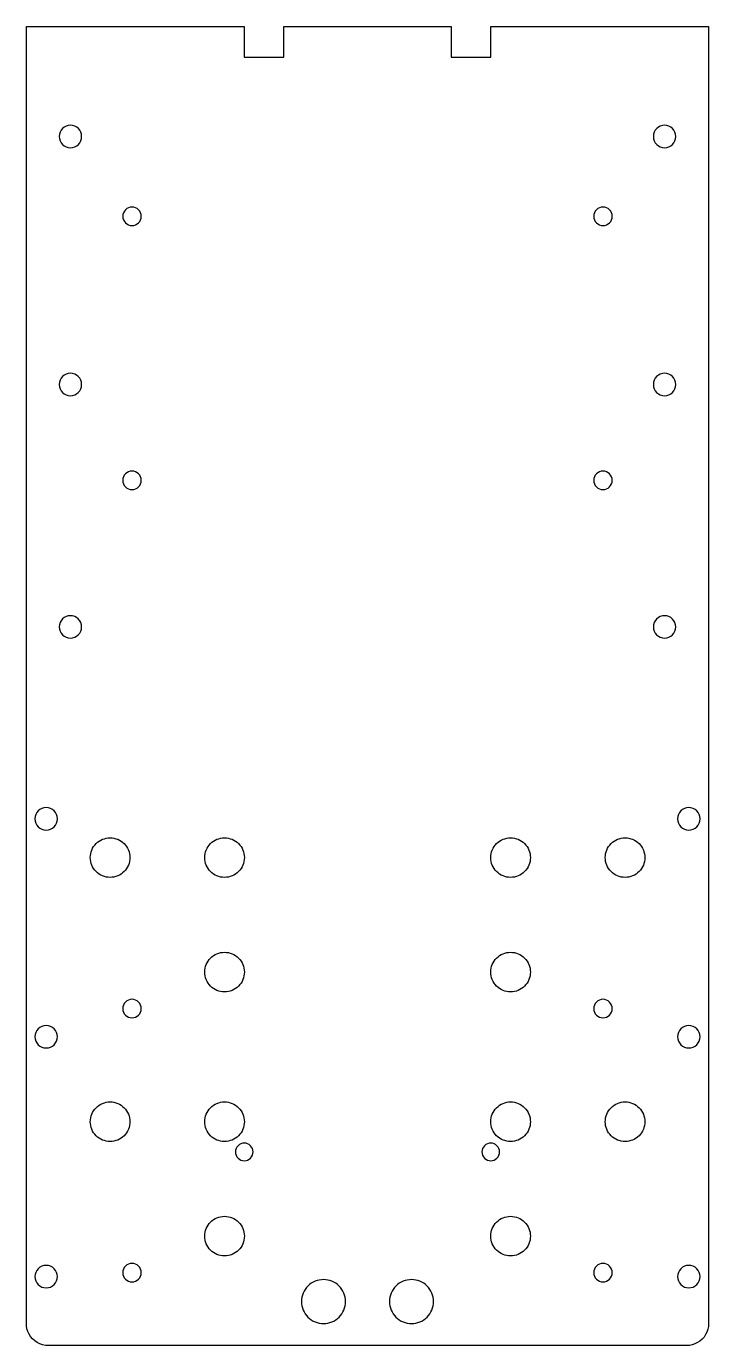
# Model space of a CAD drawing. Extents: x -5 to 150, y 0 to 300.
import ezdxf

# ---------------------------------------------------------------- set-up
doc = ezdxf.new("R2010")
doc.units = 0
doc.layers.add('LAYER0', color=7, linetype='CONTINUOUS')

msp = doc.modelspace()

# ---------------------------------------------------------------- linework, layer by layer
at = {"layer": 'LAYER0'}
msp.add_lwpolyline([(44.51, 292.73), (53.51, 292.73), (53.51, 299.73), (91.51, 299.73), (91.51, 292.73), (100.51, 292.73), (100.51, 299.73), (150.01, 299.73), (150, 5), (149.96, 4.34), (149.83, 3.7), (149.62, 3.08), (149.33, 2.5), (148.97, 1.95), (148.54, 1.46), (148.04, 1.03), (147.5, 0.67), (146.91, 0.38), (146.29, 0.17), (145.65, 0.04), (145, 0), (0, 0), (-0.67, 0.04), (-1.32, 0.18), (-1.95, 0.4), (-2.55, 0.7), (-3.1, 1.08), (-3.6, 1.53), (-4.03, 2.04), (-4.39, 2.6), (-4.67, 3.21), (-4.87, 3.84), (-4.98, 4.5), (-5, 5.17), (-5, 5.27), (-4.99, 299.73), (44.51, 299.73)], close=True, dxfattribs=at)
for points in [[(5.01, 277.27, 0.414214), (2.46, 274.72, 0.414214), (5.01, 272.17, 0.414214), (7.56, 274.72, 0.414214)], [(140.01, 277.26, 0.414214), (137.46, 274.71, 0.414214), (140.01, 272.16, 0.414214), (142.56, 274.71, 0.414214)], [(19.01, 258.68, 0.414214), (16.91, 256.58, 0.414214), (19.01, 254.48, 0.414214), (21.11, 256.58, 0.414214)], [(126.01, 258.68, 0.414214), (123.91, 256.58, 0.414214), (126.01, 254.48, 0.414214), (128.11, 256.58, 0.414214)], [(5, 220.92, 0.414214), (2.45, 218.37, 0.414214), (5, 215.82, 0.414214), (7.55, 218.37, 0.414214)], [(140, 220.92, 0.414214), (137.45, 218.37, 0.414214), (140, 215.82, 0.414214), (142.55, 218.37, 0.414214)], [(19, 198.68, 0.414214), (16.9, 196.58, 0.414214), (19, 194.48, 0.414214), (21.1, 196.58, 0.414214)], [(126, 198.68, 0.414214), (123.9, 196.58, 0.414214), (126, 194.48, 0.414214), (128.1, 196.58, 0.414214)], [(5, 165.84, 0.414214), (2.45, 163.29, 0.414214), (5, 160.74, 0.414214), (7.55, 163.29, 0.414214)], [(140, 165.83, 0.414214), (137.45, 163.28, 0.414214), (140, 160.73, 0.414214), (142.55, 163.28, 0.414214)], [(-0.5, 122.24, 0.414214), (-3.05, 119.69, 0.414214), (-0.5, 117.14, 0.414214), (2.05, 119.69, 0.414214)], [(145.5, 122.23, 0.414214), (142.95, 119.68, 0.414214), (145.5, 117.13, 0.414214), (148.05, 119.68, 0.414214)], [(14.02, 115.37, -0.414214), (18.52, 110.87, -0.414214), (14.02, 106.37, -0.414214), (9.52, 110.87, -0.414214)], [(40.02, 115.37, -0.414214), (44.52, 110.87, -0.414214), (40.02, 106.37, -0.414214), (35.52, 110.87, -0.414214)], [(105.02, 115.37, -0.414214), (109.52, 110.87, -0.414214), (105.02, 106.37, -0.414214), (100.52, 110.87, -0.414214)], [(131.02, 115.37, -0.414214), (135.52, 110.87, -0.414214), (131.02, 106.37, -0.414214), (126.52, 110.87, -0.414214)], [(40.02, 89.37, -0.414214), (44.52, 84.87, -0.414214), (40.02, 80.37, -0.414214), (35.52, 84.87, -0.414214)], [(105.02, 89.37, -0.414214), (109.52, 84.87, -0.414214), (105.02, 80.37, -0.414214), (100.52, 84.87, -0.414214)], [(19, 78.68, 0.414214), (16.9, 76.58, 0.414214), (19, 74.48, 0.414214), (21.1, 76.58, 0.414214)], [(126, 78.68, 0.414214), (123.9, 76.58, 0.414214), (126, 74.48, 0.414214), (128.1, 76.58, 0.414214)], [(-0.5, 72.72, 0.414214), (-3.05, 70.17, 0.414214), (-0.5, 67.62, 0.414214), (2.05, 70.17, 0.414214)], [(145.5, 72.72, 0.414214), (142.95, 70.17, 0.414214), (145.5, 67.62, 0.414214), (148.05, 70.17, 0.414214)], [(14.02, 55.37, -0.414214), (18.52, 50.87, -0.414214), (14.02, 46.37, -0.414214), (9.52, 50.87, -0.414214)], [(40.02, 55.37, -0.414214), (44.52, 50.87, -0.414214), (40.02, 46.37, -0.414214), (35.52, 50.87, -0.414214)], [(105.02, 55.37, -0.414214), (109.52, 50.87, -0.414214), (105.02, 46.37, -0.414214), (100.52, 50.87, -0.414214)], [(131.02, 55.37, -0.414214), (135.52, 50.87, -0.414214), (131.02, 46.37, -0.414214), (126.52, 50.87, -0.414214)], [(44.51, 46, 0.414214), (42.51, 44, 0.414214), (44.51, 42, 0.414214), (46.51, 44, 0.414214)], [(100.51, 46, 0.414214), (98.51, 44, 0.414214), (100.51, 42, 0.414214), (102.51, 44, 0.414214)], [(40.02, 29.37, -0.414214), (44.52, 24.87, -0.414214), (40.02, 20.37, -0.414214), (35.52, 24.87, -0.414214)], [(105.02, 29.37, -0.414214), (109.52, 24.87, -0.414214), (105.02, 20.37, -0.414214), (100.52, 24.87, -0.414214)], [(-0.5, 18.22, 0.414214), (-3.05, 15.67, 0.414214), (-0.5, 13.12, 0.414214), (2.05, 15.67, 0.414214)], [(19, 18.68, 0.414214), (16.9, 16.58, 0.414214), (19, 14.48, 0.414214), (21.1, 16.58, 0.414214)], [(126, 18.68, 0.414214), (123.9, 16.58, 0.414214), (126, 14.48, 0.414214), (128.1, 16.58, 0.414214)], [(145.5, 18.22, 0.414214), (142.95, 15.67, 0.414214), (145.5, 13.12, 0.414214), (148.05, 15.67, 0.414214)], [(62.51, 15, 0.414214), (57.51, 10, 0.414214), (62.51, 5, 0.414214), (67.51, 10, 0.414214)], [(82.51, 15, 0.414214), (77.51, 10, 0.414214), (82.51, 5, 0.414214), (87.51, 10, 0.414214)]]:
    msp.add_lwpolyline(points, format="xyb", close=True, dxfattribs=at)

doc.saveas('drawing.dxf')
